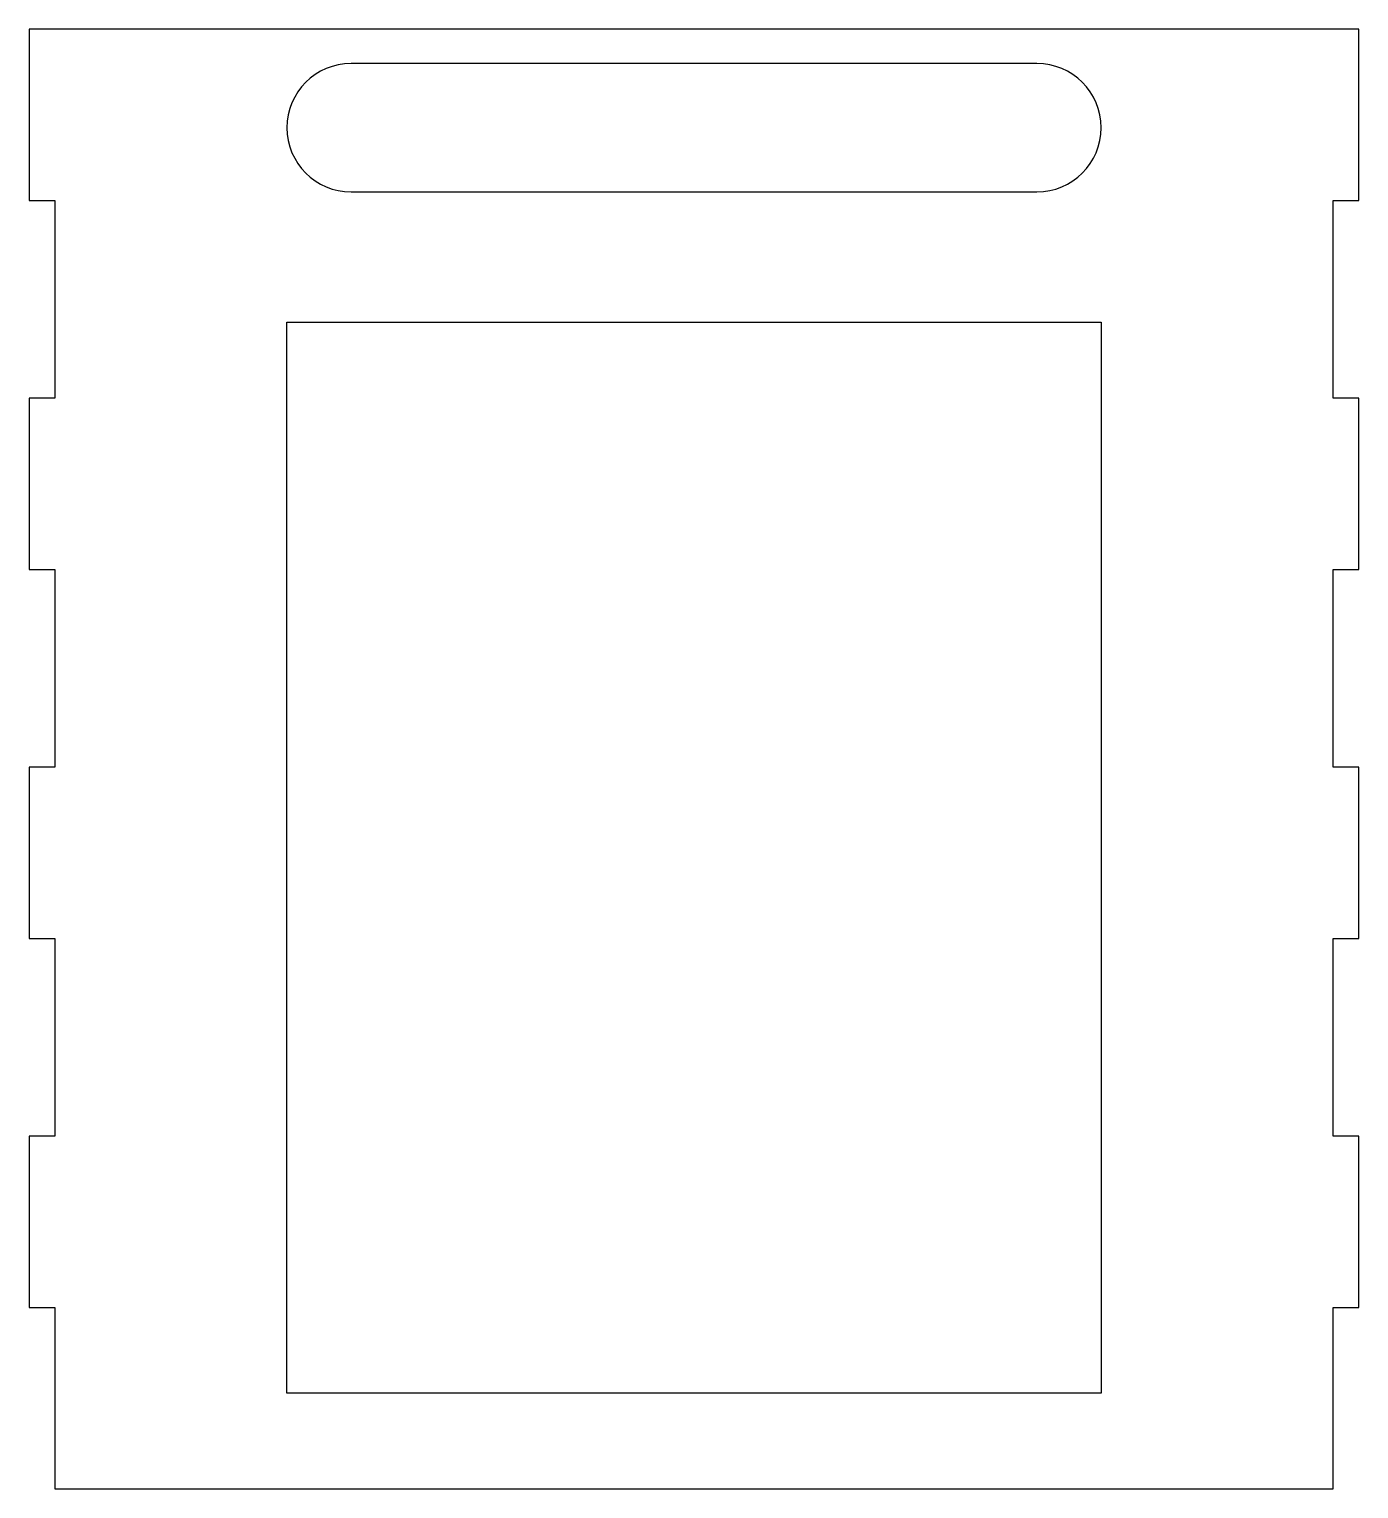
# Model space of a CAD drawing. Header units: millimetres. Extents: x 613 to 768, y 355 to 525.
import ezdxf

# ---------------------------------------------------------------- set-up
doc = ezdxf.new("R2010")
doc.units = ezdxf.units.MM
doc.header["$MEASUREMENT"] = 0

# ---------------------------------------------------------------- blocks, each defined once
blk = doc.blocks.new('block 2')
at = {"color": 7, "lineweight": 25}
blk.add_lwpolyline([(737.71, 491.09), (737.71, 366.09), (642.71, 366.09), (642.71, 491.09), (737.71, 491.09)], dxfattribs=at)
blk = doc.blocks.new('block 3')
at = {"color": 7, "lineweight": 25}
blk.add_open_spline([(737.71, 513.77), (737.71, 509.63), (734.35, 506.27), (730.21, 506.27), (730.21, 506.27), (650.21, 506.27), (650.21, 506.27), (646.07, 506.27), (642.71, 509.63), (642.71, 513.77), (642.71, 517.91), (646.07, 521.27), (650.21, 521.27), (650.21, 521.27), (730.21, 521.27), (730.21, 521.27), (734.35, 521.27), (737.71, 517.91), (737.71, 513.77)], degree=3, knots=[0, 0, 0, 0, 1, 1, 1, 2, 2, 2, 3, 3, 3, 4, 4, 4, 5, 5, 5, 6, 6, 6, 6], dxfattribs=at)
blk = doc.blocks.new('block 4')
at = {"color": 7, "lineweight": 25}
blk.add_lwpolyline([(737.71, 491.09), (737.71, 366.09), (642.71, 366.09), (642.71, 491.09), (737.71, 491.09)], dxfattribs=at)
blk.add_open_spline([(737.71, 513.77), (737.71, 509.63), (734.35, 506.27), (730.21, 506.27), (730.21, 506.27), (650.21, 506.27), (650.21, 506.27), (646.07, 506.27), (642.71, 509.63), (642.71, 513.77), (642.71, 517.91), (646.07, 521.27), (650.21, 521.27), (650.21, 521.27), (730.21, 521.27), (730.21, 521.27), (734.35, 521.27), (737.71, 517.91), (737.71, 513.77)], degree=3, knots=[0, 0, 0, 0, 1, 1, 1, 2, 2, 2, 3, 3, 3, 4, 4, 4, 5, 5, 5, 6, 6, 6, 6], dxfattribs=at)
blk = doc.blocks.new('block 5')
at = {"color": 7, "lineweight": 25}
blk.add_lwpolyline([(737.71, 491.09), (737.71, 366.09), (642.71, 366.09), (642.71, 491.09), (737.71, 491.09)], dxfattribs=at)
blk = doc.blocks.new('block 6')
at = {"color": 7, "lineweight": 25}
blk.add_open_spline([(737.71, 513.77), (737.71, 509.63), (734.35, 506.27), (730.21, 506.27), (730.21, 506.27), (650.21, 506.27), (650.21, 506.27), (646.07, 506.27), (642.71, 509.63), (642.71, 513.77), (642.71, 517.91), (646.07, 521.27), (650.21, 521.27), (650.21, 521.27), (730.21, 521.27), (730.21, 521.27), (734.35, 521.27), (737.71, 517.91), (737.71, 513.77)], degree=3, knots=[0, 0, 0, 0, 1, 1, 1, 2, 2, 2, 3, 3, 3, 4, 4, 4, 5, 5, 5, 6, 6, 6, 6], dxfattribs=at)
blk = doc.blocks.new('block 7')
at = {"color": 7, "lineweight": 25}
for points in [[(767.78, 505.27), (767.78, 525.27), (612.64, 525.27), (612.64, 505.27), (615.64, 505.27), (615.64, 482.2), (612.64, 482.2), (612.64, 462.2), (615.64, 462.2), (615.64, 439.13), (612.64, 439.13), (612.64, 419.14), (615.64, 419.14), (615.64, 396.07), (612.64, 396.07), (612.64, 376.07), (615.64, 376.07), (615.64, 354.91), (764.78, 354.91), (764.78, 376.07), (767.78, 376.07), (767.78, 396.07), (764.78, 396.07), (764.78, 419.14), (767.78, 419.14), (767.78, 439.13), (764.78, 439.13), (764.78, 462.2), (767.78, 462.2), (767.78, 482.2), (764.78, 482.2), (764.78, 505.27), (767.78, 505.27)], [(737.71, 366.09), (642.71, 366.09), (642.71, 491.09), (737.71, 491.09), (737.71, 366.09)], [(737.71, 491.09), (737.71, 366.09), (642.71, 366.09), (642.71, 491.09), (737.71, 491.09)]]:
    blk.add_lwpolyline(points, dxfattribs=at)
for points in [[(730.21, 506.27), (730.21, 506.27), (650.21, 506.27), (650.21, 506.27), (646.07, 506.27), (642.71, 509.63), (642.71, 513.77), (642.71, 517.91), (646.07, 521.27), (650.21, 521.27), (650.21, 521.27), (730.21, 521.27), (730.21, 521.27), (734.35, 521.27), (737.71, 517.91), (737.71, 513.77), (737.71, 509.63), (734.35, 506.27), (730.21, 506.27)], [(737.71, 513.77), (737.71, 509.63), (734.35, 506.27), (730.21, 506.27), (730.21, 506.27), (650.21, 506.27), (650.21, 506.27), (646.07, 506.27), (642.71, 509.63), (642.71, 513.77), (642.71, 517.91), (646.07, 521.27), (650.21, 521.27), (650.21, 521.27), (730.21, 521.27), (730.21, 521.27), (734.35, 521.27), (737.71, 517.91), (737.71, 513.77)]]:
    blk.add_open_spline(points, degree=3, knots=[0, 0, 0, 0, 1, 1, 1, 2, 2, 2, 3, 3, 3, 4, 4, 4, 5, 5, 5, 6, 6, 6, 6], dxfattribs=at)

msp = doc.modelspace()

# ---------------------------------------------------------------- block references
for name in ['block 7', 'block 3', 'block 4', 'block 6', 'block 2', 'block 5']:
    msp.add_blockref(name, (0, 0))

doc.saveas('drawing.dxf')
